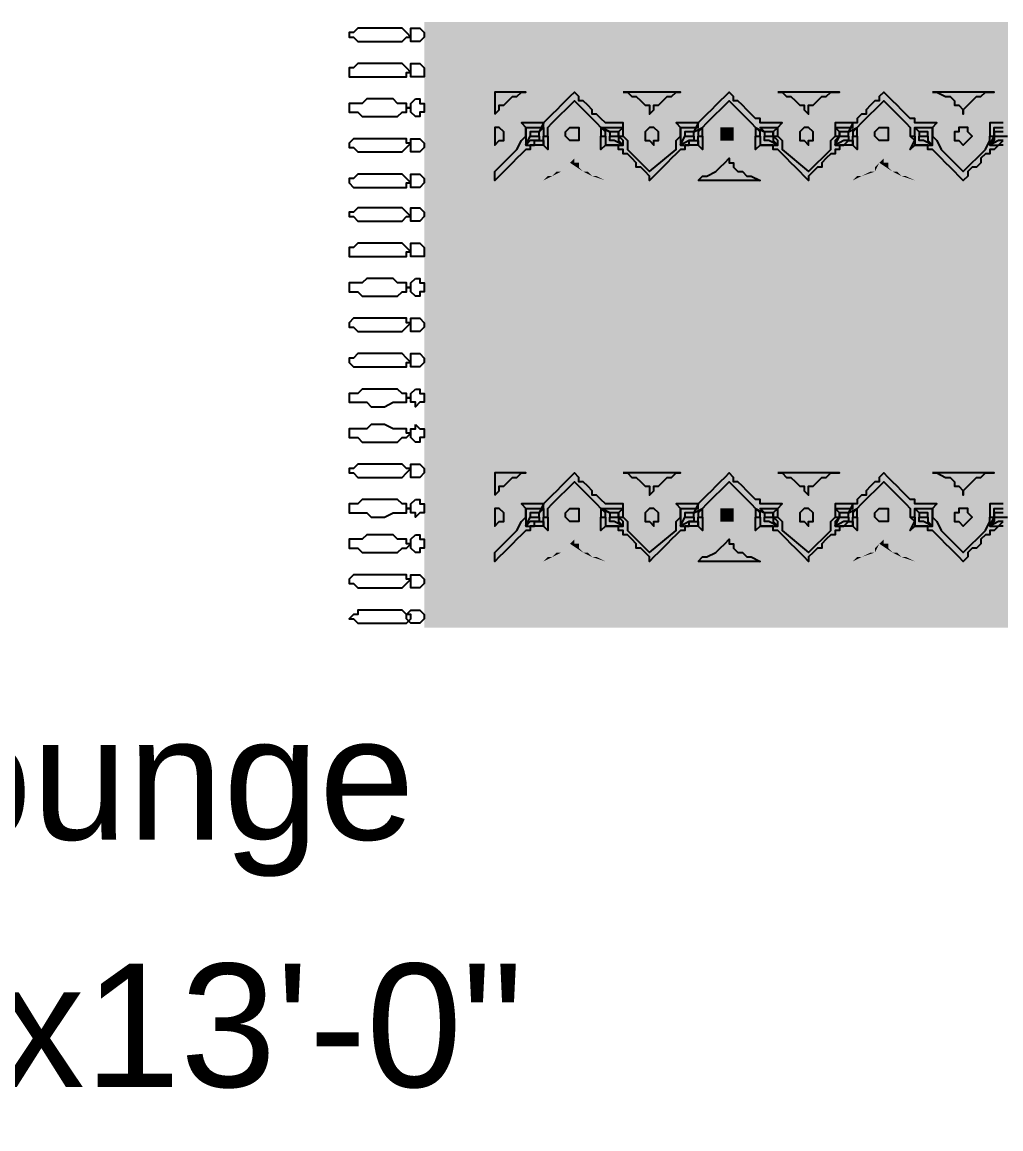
# Model space of a CAD drawing. Extents: x 11 to 612, y 7 to 1092.
# Drawn here: x 413 to 460.7, y 544.3 to 598.2 of the extents above; entities that cross this region are included whole.
import ezdxf

# ---------------------------------------------------------------- set-up
doc = ezdxf.new("R2010")
doc.units = 0
doc.header["$MEASUREMENT"] = 0
doc.layers.get('0').update_dxf_attribs({"linetype": 'CONTINUOUS'})
doc.layers.add('FURN', color=144, linetype='CONTINUOUS')
doc.layers.add('LABELS', color=61, linetype='CONTINUOUS')
doc.styles.get("Standard").update_dxf_attribs({"font": 'arial.ttf'})

# ---------------------------------------------------------------- blocks, each defined once
blk = doc.blocks.new('CARPET_RECT_OK')
at = {"color": 43, "linetype": 'CONTINUOUS'}
for points in [[(-9.649, -3.107), (-9.649, -3.332), (-9.649, -3.557), (-9.649, -3.782), (-9.649, -3.782), (-9.874, -3.782), (-10.324, -3.782), (-10.324, -3.557), (-10.324, -3.557), (-10.099, -3.557), (-9.874, -3.557), (-9.874, -3.557), (-9.874, -3.557), (-9.874, -3.332), (-9.874, -3.332), (-9.874, -3.107)], [(-10.099, -3.107), (-10.099, -3.332), (-10.099, -3.332), (-10.099, -3.332), (-10.099, -3.557), (-10.324, -3.557), (-10.324, -3.557), (-10.324, -2.882)], [(9.747, -3.107), (9.747, -3.332), (9.747, -3.557), (9.747, -3.782), (9.747, -3.782), (9.522, -3.782), (9.072, -3.782), (9.072, -3.557), (9.072, -3.557), (9.297, -3.557), (9.522, -3.557), (9.522, -3.557), (9.522, -3.557), (9.522, -3.332), (9.522, -3.332), (9.522, -3.107)], [(9.297, -3.107), (9.297, -3.332), (9.297, -3.332), (9.297, -3.332), (9.297, -3.557), (9.072, -3.557), (9.072, -3.557), (9.072, -2.882)], [(-10.774, -3.107), (-10.774, -3.332), (-10.774, -3.332), (-10.999, -3.557), (-10.999, -3.782), (-11.224, -3.782), (-11.224, -4.007), (-11.449, -4.232), (-11.674, -4.232), (-11.899, -4.457), (-11.899, -4.682), (-12.124, -4.907), (-12.349, -4.907), (-12.574, -5.132), (-12.349, -5.357), (-12.124, -5.582), (-11.899, -5.807), (-11.899, -5.807), (-11.674, -6.032), (-11.449, -6.257), (-11.224, -6.482), (-11.224, -6.482), (-10.999, -6.707), (-10.999, -6.932), (-10.774, -6.932), (-10.774, -7.157), (-10.774, -7.382), (-10.774, -7.382), (-10.774, -7.607), (-10.999, -7.833), (-10.549, -7.607), (-10.324, -7.833), (-10.324, -7.607), (-10.324, -7.607), (-10.549, -7.607), (-10.774, -7.607), (-10.774, -7.607), (-10.774, -7.382), (-10.774, -7.382), (-10.774, -7.157), (-10.774, -7.157), (-10.774, -6.932), (-10.774, -6.932), (-10.774, -6.707), (-10.549, -7.157), (-10.549, -7.157), (-10.549, -7.157), (-10.549, -7.382), (-10.549, -7.382), (-10.324, -7.382), (-10.324, -7.382), (-10.324, -7.382), (-10.324, -6.932), (-10.324, -6.932), (-10.549, -6.932), (-10.774, -6.707), (-10.549, -6.707), (-10.324, -6.707), (-10.324, -6.707), (-10.324, -6.707), (-10.549, -6.482), (-10.999, -6.257), (-12.124, -5.132), (-10.999, -4.007), (-10.549, -3.782), (-10.324, -3.782), (-10.324, -3.782), (-10.324, -3.557), (-10.549, -3.557), (-10.774, -3.782), (-10.324, -3.557), (-10.324, -3.557), (-10.324, -3.557), (-10.324, -2.882)], [(-10.549, -3.107), (-10.549, -3.332), (-10.549, -3.332), (-10.774, -3.782), (-10.774, -3.557), (-10.774, -3.332), (-10.774, -3.332), (-10.549, -3.107)], [(8.622, -3.107), (8.622, -3.332), (8.622, -3.332), (8.397, -3.557), (8.397, -3.782), (8.172, -3.782), (8.172, -4.007), (7.947, -4.232), (7.722, -4.232), (7.497, -4.457), (7.497, -4.682), (7.272, -4.907), (7.047, -4.907), (6.822, -5.132), (7.047, -5.357), (7.272, -5.582), (7.497, -5.807), (7.497, -5.807), (7.722, -6.032), (7.947, -6.257), (8.172, -6.482), (8.172, -6.482), (8.397, -6.707), (8.397, -6.932), (8.622, -6.932), (8.622, -7.157), (8.622, -7.382), (8.622, -7.382), (8.622, -7.607), (8.397, -7.833), (8.847, -7.607), (9.072, -7.833), (9.072, -7.607), (9.072, -7.607), (8.847, -7.607), (8.622, -7.607), (8.622, -7.607), (8.622, -7.382), (8.622, -7.382), (8.622, -7.157), (8.622, -7.157), (8.622, -6.932), (8.622, -6.932), (8.622, -6.707), (8.847, -7.157), (8.847, -7.157), (8.847, -7.157), (8.847, -7.382), (8.847, -7.382), (9.072, -7.382), (9.072, -7.382), (9.072, -7.382), (9.072, -6.932), (9.072, -6.932), (8.847, -6.932), (8.622, -6.707), (8.847, -6.707), (9.072, -6.707), (9.072, -6.707), (9.072, -6.707), (8.847, -6.482), (8.397, -6.257), (7.272, -5.132), (8.397, -4.007), (8.847, -3.782), (9.072, -3.782), (9.072, -3.782), (9.072, -3.557), (8.847, -3.557), (8.622, -3.782), (9.072, -3.557), (9.072, -3.557), (9.072, -3.557), (9.072, -2.882)], [(8.847, -3.107), (8.847, -3.332), (8.847, -3.332), (8.622, -3.782), (8.622, -3.557), (8.622, -3.332), (8.622, -3.332), (8.847, -3.107)]]:
    blk.add_lwpolyline(points, dxfattribs=at)
for points in [[(-8.073, -6.707), (-8.073, -6.482), (-8.298, -6.032), (-8.298, -5.807), (-8.523, -5.582), (-8.748, -5.582), (-8.748, -5.357), (-8.973, -5.132), (-9.198, -5.132), (-8.973, -5.132), (-8.748, -4.907), (-8.748, -4.907), (-8.523, -4.682), (-8.298, -4.457), (-8.298, -4.232), (-8.073, -4.007), (-8.073, -3.557)], [(11.323, -6.707), (11.323, -6.482), (11.098, -6.032), (11.098, -5.807), (10.872, -5.582), (10.647, -5.582), (10.647, -5.357), (10.422, -5.132), (10.197, -5.132), (10.422, -5.132), (10.647, -4.907), (10.647, -4.907), (10.872, -4.682), (11.098, -4.457), (11.098, -4.232), (11.323, -4.007), (11.323, -3.557)], [(-10.324, -5.582), (-10.549, -5.582), (-10.549, -5.357), (-10.549, -5.357), (-10.774, -5.132), (-10.549, -4.907), (-10.549, -4.907), (-10.549, -4.907), (-10.324, -4.682), (-10.099, -4.907), (-10.099, -4.907), (-9.874, -4.907), (-9.874, -5.132), (-9.874, -5.357), (-10.099, -5.357), (-10.099, -5.582)], [(9.072, -5.582), (8.847, -5.582), (8.847, -5.357), (8.847, -5.357), (8.622, -5.132), (8.847, -4.907), (8.847, -4.907), (8.847, -4.907), (9.072, -4.682), (9.297, -4.907), (9.297, -4.907), (9.522, -4.907), (9.522, -5.132), (9.522, -5.357), (9.297, -5.357), (9.297, -5.582)], [(-10.324, -6.707), (-9.874, -6.707), (-9.649, -6.482), (-9.649, -6.707), (-9.649, -6.932), (-9.649, -7.157), (-9.649, -7.157), (-9.649, -7.382), (-9.649, -7.607), (-9.423, -7.607), (-9.423, -7.833), (-9.198, -8.058), (-9.198, -8.058), (-8.973, -8.283), (-8.748, -8.508), (-8.523, -8.733), (-8.523, -8.733), (-8.298, -8.958), (-8.073, -9.183), (-8.298, -9.408), (-8.523, -9.408), (-8.523, -9.633), (-8.748, -9.858), (-8.973, -10.083), (-9.198, -10.083), (-9.198, -10.308), (-9.423, -10.533), (-9.649, -10.533), (-9.649, -10.758), (-9.649, -10.983), (-9.649, -10.983), (-9.649, -11.208), (-9.649, -11.433), (-9.649, -11.658), (-9.649, -11.658), (-9.874, -11.658), (-10.324, -11.658), (-10.324, -11.433), (-10.324, -11.433), (-10.099, -11.433), (-9.874, -11.658), (-9.874, -11.433), (-9.874, -11.433), (-9.874, -11.208), (-9.874, -11.208), (-9.874, -10.983), (-9.874, -10.983), (-9.874, -10.758), (-9.649, -10.758), (-10.099, -10.983), (-10.099, -10.983), (-10.099, -11.208), (-10.099, -11.208), (-10.099, -11.208), (-10.099, -11.433), (-10.324, -11.433), (-10.324, -11.433), (-10.324, -10.983), (-10.324, -10.983), (-10.099, -10.983), (-9.874, -10.533), (-10.099, -10.758), (-10.324, -10.758), (-10.324, -10.533), (-10.324, -10.533), (-9.874, -10.533), (-9.649, -10.308), (-8.523, -9.183), (-9.649, -8.058), (-9.874, -7.833), (-10.324, -7.833), (-10.324, -7.833), (-10.324, -7.607), (-10.099, -7.607), (-9.874, -7.607), (-10.099, -7.382), (-10.324, -7.382), (-10.324, -7.382), (-10.324, -6.932), (-10.324, -6.932), (-10.099, -6.932), (-10.099, -6.932), (-10.099, -7.157), (-10.099, -7.157), (-10.099, -7.157), (-10.099, -7.382), (-9.874, -7.607), (-9.874, -7.607), (-9.874, -7.382), (-9.874, -7.157), (-9.874, -7.157), (-9.874, -6.932), (-9.874, -6.932), (-9.874, -6.932), (-9.874, -6.707), (-10.099, -6.707), (-10.324, -6.707), (-10.324, -6.707)], [(9.072, -6.707), (9.522, -6.707), (9.747, -6.482), (9.747, -6.707), (9.747, -6.932), (9.747, -7.157), (9.747, -7.157), (9.747, -7.382), (9.747, -7.607), (9.972, -7.607), (9.972, -7.833), (10.197, -8.058), (10.197, -8.058), (10.422, -8.283), (10.647, -8.508), (10.872, -8.733), (10.872, -8.733), (11.098, -8.958), (11.323, -9.183), (11.098, -9.408), (10.872, -9.408), (10.872, -9.633), (10.647, -9.858), (10.422, -10.083), (10.197, -10.083), (10.197, -10.308), (9.972, -10.533), (9.747, -10.533), (9.747, -10.758), (9.747, -10.983), (9.747, -10.983), (9.747, -11.208), (9.747, -11.433), (9.747, -11.658), (9.747, -11.658), (9.522, -11.658), (9.072, -11.658), (9.072, -11.433), (9.072, -11.433), (9.297, -11.433), (9.522, -11.658), (9.522, -11.433), (9.522, -11.433), (9.522, -11.208), (9.522, -11.208), (9.522, -10.983), (9.522, -10.983), (9.522, -10.758), (9.747, -10.758), (9.297, -10.983), (9.297, -10.983), (9.297, -11.208), (9.297, -11.208), (9.297, -11.208), (9.297, -11.433), (9.072, -11.433), (9.072, -11.433), (9.072, -10.983), (9.072, -10.983), (9.297, -10.983), (9.522, -10.533), (9.297, -10.758), (9.072, -10.758), (9.072, -10.533), (9.072, -10.533), (9.522, -10.533), (9.747, -10.308), (10.872, -9.183), (9.747, -8.058), (9.522, -7.833), (9.072, -7.833), (9.072, -7.833), (9.072, -7.607), (9.297, -7.607), (9.522, -7.607), (9.297, -7.382), (9.072, -7.382), (9.072, -7.382), (9.072, -6.932), (9.072, -6.932), (9.297, -6.932), (9.297, -6.932), (9.297, -7.157), (9.297, -7.157), (9.297, -7.157), (9.297, -7.382), (9.522, -7.607), (9.522, -7.607), (9.522, -7.382), (9.522, -7.157), (9.522, -7.157), (9.522, -6.932), (9.522, -6.932), (9.522, -6.932), (9.522, -6.707), (9.297, -6.707), (9.072, -6.707), (9.072, -6.707)], [(-10.324, -9.633), (-10.099, -9.633), (-9.874, -9.408), (-9.874, -9.408), (-9.874, -9.183), (-9.874, -8.958), (-9.874, -8.958), (-10.099, -8.958), (-10.324, -8.958), (-10.324, -8.958), (-10.549, -8.958), (-10.549, -8.958), (-10.549, -9.183), (-10.549, -9.408), (-10.549, -9.408), (-10.324, -9.633)], [(9.072, -9.633), (9.297, -9.633), (9.522, -9.408), (9.522, -9.408), (9.522, -9.183), (9.522, -8.958), (9.522, -8.958), (9.297, -8.958), (9.072, -8.958), (9.072, -8.958), (8.847, -8.958), (8.847, -8.958), (8.847, -9.183), (8.847, -9.408), (8.847, -9.408), (9.072, -9.633)], [(-10.324, -10.533), (-10.549, -10.533), (-10.999, -10.533), (-10.774, -10.758), (-10.774, -10.758), (-10.774, -10.983), (-10.774, -11.208), (-10.774, -11.433), (-10.999, -11.433), (-10.999, -11.658), (-11.224, -11.658), (-11.224, -11.883), (-11.449, -12.108), (-11.674, -12.333), (-11.899, -12.333), (-11.899, -12.558), (-12.124, -12.783), (-12.349, -13.009), (-12.574, -13.009), (-12.349, -13.234), (-12.124, -13.459), (-11.899, -13.684), (-11.899, -13.684), (-11.674, -13.909), (-11.449, -14.134), (-11.224, -14.359), (-11.224, -14.359), (-10.999, -14.584), (-10.999, -14.809), (-10.774, -14.809), (-10.774, -15.034), (-10.774, -15.259), (-10.774, -15.484), (-10.774, -15.484), (-10.999, -15.709), (-10.549, -15.709), (-10.324, -15.709), (-10.324, -15.484), (-10.324, -15.484), (-10.549, -15.484), (-10.774, -15.484), (-10.774, -15.484), (-10.774, -15.259), (-10.774, -15.259), (-10.774, -15.034), (-10.774, -15.034), (-10.774, -14.809), (-10.774, -14.809), (-10.774, -14.584), (-10.549, -15.034), (-10.549, -15.034), (-10.549, -15.034), (-10.549, -15.259), (-10.549, -15.259), (-10.324, -15.259), (-10.324, -15.259), (-10.324, -15.259), (-10.324, -14.809), (-10.324, -14.809), (-10.549, -14.809), (-10.774, -14.584), (-10.549, -14.584), (-10.324, -14.809), (-10.324, -14.584), (-10.324, -14.584), (-10.549, -14.359), (-10.999, -14.359), (-12.124, -13.009), (-10.999, -11.883), (-10.549, -11.883), (-10.324, -11.658), (-10.324, -11.658), (-10.324, -11.433), (-10.549, -11.658), (-10.774, -11.658), (-10.324, -11.433), (-10.324, -11.433), (-10.324, -11.433), (-10.324, -10.983), (-10.324, -10.983), (-10.324, -10.983), (-10.549, -10.983), (-10.549, -10.983), (-10.549, -11.208), (-10.549, -11.208), (-10.549, -11.208), (-10.774, -11.658), (-10.774, -11.433), (-10.774, -11.433), (-10.774, -11.208), (-10.549, -10.983), (-10.549, -10.983), (-10.549, -10.983), (-10.549, -10.758), (-10.774, -10.758), (-10.549, -10.758), (-10.324, -10.758), (-10.324, -10.758)], [(9.072, -10.533), (8.847, -10.533), (8.397, -10.533), (8.622, -10.758), (8.622, -10.758), (8.622, -10.983), (8.622, -11.208), (8.622, -11.433), (8.397, -11.433), (8.397, -11.658), (8.172, -11.658), (8.172, -11.883), (7.947, -12.108), (7.722, -12.333), (7.497, -12.333), (7.497, -12.558), (7.272, -12.783), (7.047, -13.009), (6.822, -13.009), (7.047, -13.234), (7.272, -13.459), (7.497, -13.684), (7.497, -13.684), (7.722, -13.909), (7.947, -14.134), (8.172, -14.359), (8.172, -14.359), (8.397, -14.584), (8.397, -14.809), (8.622, -14.809), (8.622, -15.034), (8.622, -15.259), (8.622, -15.484), (8.622, -15.484), (8.397, -15.709), (8.847, -15.709), (9.072, -15.709), (9.072, -15.484), (9.072, -15.484), (8.847, -15.484), (8.622, -15.484), (8.622, -15.484), (8.622, -15.259), (8.622, -15.259), (8.622, -15.034), (8.622, -15.034), (8.622, -14.809), (8.622, -14.809), (8.622, -14.584), (8.847, -15.034), (8.847, -15.034), (8.847, -15.034), (8.847, -15.259), (8.847, -15.259), (9.072, -15.259), (9.072, -15.259), (9.072, -15.259), (9.072, -14.809), (9.072, -14.809), (8.847, -14.809), (8.622, -14.584), (8.847, -14.584), (9.072, -14.809), (9.072, -14.584), (9.072, -14.584), (8.847, -14.359), (8.397, -14.359), (7.272, -13.009), (8.397, -11.883), (8.847, -11.883), (9.072, -11.658), (9.072, -11.658), (9.072, -11.433), (8.847, -11.658), (8.622, -11.658), (9.072, -11.433), (9.072, -11.433), (9.072, -11.433), (9.072, -10.983), (9.072, -10.983), (9.072, -10.983), (8.847, -10.983), (8.847, -10.983), (8.847, -11.208), (8.847, -11.208), (8.847, -11.208), (8.622, -11.658), (8.622, -11.433), (8.622, -11.433), (8.622, -11.208), (8.847, -10.983), (8.847, -10.983), (8.847, -10.983), (8.847, -10.758), (8.622, -10.758), (8.847, -10.758), (9.072, -10.758), (9.072, -10.758)], [(-8.073, -14.584), (-8.073, -14.359), (-8.298, -14.134), (-8.298, -13.909), (-8.523, -13.684), (-8.748, -13.459), (-8.748, -13.234), (-8.973, -13.234), (-9.198, -13.009), (-8.973, -13.009), (-8.748, -13.009), (-8.748, -12.783), (-8.523, -12.558), (-8.298, -12.333), (-8.298, -12.108), (-8.073, -11.883), (-8.073, -11.433)], [(11.323, -14.584), (11.323, -14.359), (11.098, -14.134), (11.098, -13.909), (10.872, -13.684), (10.647, -13.459), (10.647, -13.234), (10.422, -13.234), (10.197, -13.009), (10.422, -13.009), (10.647, -13.009), (10.647, -12.783), (10.872, -12.558), (11.098, -12.333), (11.098, -12.108), (11.323, -11.883), (11.323, -11.433)], [(-10.324, -13.459), (-10.549, -13.459), (-10.549, -13.459), (-10.549, -13.234), (-10.774, -13.009), (-10.549, -13.009), (-10.549, -12.783), (-10.549, -12.783), (-10.324, -12.783), (-10.099, -12.783), (-10.099, -12.783), (-9.874, -13.009), (-9.874, -13.009), (-9.874, -13.234), (-10.099, -13.459), (-10.099, -13.459)], [(9.072, -13.459), (8.847, -13.459), (8.847, -13.459), (8.847, -13.234), (8.622, -13.009), (8.847, -13.009), (8.847, -12.783), (8.847, -12.783), (9.072, -12.783), (9.297, -12.783), (9.297, -12.783), (9.522, -13.009), (9.522, -13.009), (9.522, -13.234), (9.297, -13.459), (9.297, -13.459)], [(-10.324, -14.584), (-9.874, -14.584), (-9.649, -14.359), (-9.649, -14.584), (-9.649, -14.809), (-9.649, -15.034), (-9.649, -15.034), (-9.649, -15.259), (-9.649, -15.484), (-9.423, -15.484), (-9.423, -15.709), (-9.198, -15.934), (-9.198, -15.934), (-8.973, -16.159), (-8.748, -16.384), (-8.523, -16.609), (-8.523, -16.834), (-8.298, -16.834), (-8.073, -17.059), (-8.298, -17.284), (-8.523, -17.509), (-8.523, -17.509), (-8.748, -17.734), (-8.973, -17.96), (-9.198, -18.185), (-9.198, -18.185), (-9.423, -18.41), (-9.649, -18.635), (-9.649, -18.635), (-9.649, -18.86), (-9.649, -19.085), (-9.649, -19.085), (-9.649, -19.31), (-9.649, -19.535), (-9.649, -19.76), (-9.874, -19.535), (-10.324, -19.535), (-10.324, -19.535), (-10.324, -19.535), (-10.099, -19.535), (-9.874, -19.535), (-9.874, -19.31), (-9.874, -19.31), (-9.874, -19.085), (-9.874, -19.085), (-9.874, -18.86), (-9.874, -18.86), (-9.874, -18.635), (-9.649, -18.635), (-10.099, -18.86), (-10.099, -19.085), (-10.099, -19.085), (-10.099, -19.085), (-10.099, -19.31), (-10.099, -19.31), (-10.324, -19.31), (-10.324, -19.31), (-10.324, -18.86), (-10.324, -18.86), (-10.099, -18.86), (-9.874, -18.41), (-10.099, -18.635), (-10.324, -18.635), (-10.324, -18.41), (-10.324, -18.41), (-9.874, -18.41), (-9.649, -18.185), (-8.523, -17.059), (-9.649, -15.934), (-9.874, -15.709), (-10.324, -15.709), (-10.324, -15.709), (-10.324, -15.484), (-10.099, -15.484), (-9.874, -15.709), (-10.099, -15.259), (-10.324, -15.259), (-10.324, -15.259), (-10.324, -14.809), (-10.324, -14.809), (-10.099, -14.809), (-10.099, -15.034), (-10.099, -15.034), (-10.099, -15.034), (-10.099, -15.259), (-10.099, -15.259), (-9.874, -15.484), (-9.874, -15.484), (-9.874, -15.259), (-9.874, -15.259), (-9.874, -15.034), (-9.874, -15.034), (-9.874, -14.809), (-9.874, -14.809), (-9.874, -14.584), (-10.099, -14.809), (-10.324, -14.809), (-10.324, -14.809)], [(9.072, -14.584), (9.522, -14.584), (9.747, -14.359), (9.747, -14.584), (9.747, -14.809), (9.747, -15.034), (9.747, -15.034), (9.747, -15.259), (9.747, -15.484), (9.972, -15.484), (9.972, -15.709), (10.197, -15.934), (10.197, -15.934), (10.422, -16.159), (10.647, -16.384), (10.872, -16.609), (10.872, -16.834), (11.098, -16.834), (11.323, -17.059), (11.098, -17.284), (10.872, -17.509), (10.872, -17.509), (10.647, -17.734), (10.422, -17.96), (10.197, -18.185), (10.197, -18.185), (9.972, -18.41), (9.747, -18.635), (9.747, -18.635), (9.747, -18.86), (9.747, -19.085), (9.747, -19.085), (9.747, -19.31), (9.747, -19.535), (9.747, -19.76), (9.522, -19.535), (9.072, -19.535), (9.072, -19.535), (9.072, -19.535), (9.297, -19.535), (9.522, -19.535), (9.522, -19.31), (9.522, -19.31), (9.522, -19.085), (9.522, -19.085), (9.522, -18.86), (9.522, -18.86), (9.522, -18.635), (9.747, -18.635), (9.297, -18.86), (9.297, -19.085), (9.297, -19.085), (9.297, -19.085), (9.297, -19.31), (9.297, -19.31), (9.072, -19.31), (9.072, -19.31), (9.072, -18.86), (9.072, -18.86), (9.297, -18.86), (9.522, -18.41), (9.297, -18.635), (9.072, -18.635), (9.072, -18.41), (9.072, -18.41), (9.522, -18.41), (9.747, -18.185), (10.872, -17.059), (9.747, -15.934), (9.522, -15.709), (9.072, -15.709), (9.072, -15.709), (9.072, -15.484), (9.297, -15.484), (9.522, -15.709), (9.297, -15.259), (9.072, -15.259), (9.072, -15.259), (9.072, -14.809), (9.072, -14.809), (9.297, -14.809), (9.297, -15.034), (9.297, -15.034), (9.297, -15.034), (9.297, -15.259), (9.297, -15.259), (9.522, -15.484), (9.522, -15.484), (9.522, -15.259), (9.522, -15.259), (9.522, -15.034), (9.522, -15.034), (9.522, -14.809), (9.522, -14.809), (9.522, -14.584), (9.297, -14.809), (9.072, -14.809), (9.072, -14.809)], [(-12.574, -18.635), (-12.349, -18.41), (-12.349, -18.185), (-12.124, -17.734), (-12.124, -17.734), (-11.899, -17.509), (-11.674, -17.284), (-11.674, -17.284), (-11.449, -17.059), (-11.674, -17.059), (-11.674, -16.834), (-11.899, -16.834), (-12.124, -16.609), (-12.124, -16.384), (-12.349, -16.159), (-12.349, -15.934), (-12.574, -15.484)], [(6.822, -18.635), (7.047, -18.41), (7.047, -18.185), (7.272, -17.734), (7.272, -17.734), (7.497, -17.509), (7.722, -17.284), (7.722, -17.284), (7.947, -17.059), (7.722, -17.059), (7.722, -16.834), (7.497, -16.834), (7.272, -16.609), (7.272, -16.384), (7.047, -16.159), (7.047, -15.934), (6.822, -15.484)], [(-10.324, -18.41), (-10.549, -18.41), (-10.999, -18.41), (-10.774, -18.635), (-10.774, -18.635), (-10.774, -18.86), (-10.774, -19.085), (-10.774, -19.31), (-10.999, -19.31), (-10.999, -19.535), (-11.224, -19.76), (-11.224, -19.76), (-11.449, -19.985), (-11.674, -20.21), (-11.899, -20.435), (-11.899, -20.435), (-12.124, -20.66), (-12.349, -20.885), (-12.574, -21.11), (-12.349, -21.11), (-12.124, -21.335), (-11.899, -21.56), (-11.899, -21.785), (-11.674, -21.785), (-11.449, -22.01), (-11.224, -22.235), (-11.224, -22.46), (-10.999, -22.46), (-10.999, -22.685), (-10.774, -22.685), (-10.774, -22.91), (-10.774, -23.136), (-10.774, -23.361), (-10.774, -23.361), (-10.999, -23.586), (-10.549, -23.586), (-10.324, -23.586), (-10.324, -23.361), (-10.324, -23.361), (-10.549, -23.361), (-10.774, -23.361), (-10.774, -23.361), (-10.774, -23.136), (-10.774, -23.136), (-10.774, -23.136), (-10.774, -22.91), (-10.774, -22.685), (-10.774, -22.685), (-10.774, -22.46), (-10.549, -22.91), (-10.549, -22.91), (-10.549, -23.136), (-10.549, -23.136), (-10.549, -23.136), (-10.324, -23.136), (-10.324, -23.136), (-10.324, -23.136), (-10.324, -22.685), (-10.324, -22.685), (-10.549, -22.685), (-10.774, -22.46), (-10.549, -22.46), (-10.324, -22.685), (-10.324, -22.46), (-10.324, -22.46), (-10.549, -22.235), (-10.999, -22.235), (-12.124, -21.11), (-10.999, -19.76), (-10.549, -19.76), (-10.324, -19.535), (-10.324, -19.535), (-10.324, -19.535), (-10.549, -19.535), (-10.774, -19.535), (-10.324, -19.31), (-10.324, -19.31), (-10.324, -19.31), (-10.324, -18.86), (-10.324, -18.86), (-10.324, -18.86), (-10.549, -18.86), (-10.549, -18.86), (-10.549, -19.085), (-10.549, -19.085), (-10.549, -19.085), (-10.774, -19.535), (-10.774, -19.31), (-10.774, -19.31), (-10.774, -19.085), (-10.549, -19.085), (-10.549, -18.86), (-10.549, -18.86), (-10.549, -18.635), (-10.774, -18.635), (-10.549, -18.635), (-10.324, -18.635), (-10.324, -18.635)], [(9.072, -18.41), (8.847, -18.41), (8.397, -18.41), (8.622, -18.635), (8.622, -18.635), (8.622, -18.86), (8.622, -19.085), (8.622, -19.31), (8.397, -19.31), (8.397, -19.535), (8.172, -19.76), (8.172, -19.76), (7.947, -19.985), (7.722, -20.21), (7.497, -20.435), (7.497, -20.435), (7.272, -20.66), (7.047, -20.885), (6.822, -21.11), (7.047, -21.11), (7.272, -21.335), (7.497, -21.56), (7.497, -21.785), (7.722, -21.785), (7.947, -22.01), (8.172, -22.235), (8.172, -22.46), (8.397, -22.46), (8.397, -22.685), (8.622, -22.685), (8.622, -22.91), (8.622, -23.136), (8.622, -23.361), (8.622, -23.361), (8.397, -23.586), (8.847, -23.586), (9.072, -23.586), (9.072, -23.361), (9.072, -23.361), (8.847, -23.361), (8.622, -23.361), (8.622, -23.361), (8.622, -23.136), (8.622, -23.136), (8.622, -23.136), (8.622, -22.91), (8.622, -22.685), (8.622, -22.685), (8.622, -22.46), (8.847, -22.91), (8.847, -22.91), (8.847, -23.136), (8.847, -23.136), (8.847, -23.136), (9.072, -23.136), (9.072, -23.136), (9.072, -23.136), (9.072, -22.685), (9.072, -22.685), (8.847, -22.685), (8.622, -22.46), (8.847, -22.46), (9.072, -22.685), (9.072, -22.46), (9.072, -22.46), (8.847, -22.235), (8.397, -22.235), (7.272, -21.11), (8.397, -19.76), (8.847, -19.76), (9.072, -19.535), (9.072, -19.535), (9.072, -19.535), (8.847, -19.535), (8.622, -19.535), (9.072, -19.31), (9.072, -19.31), (9.072, -19.31), (9.072, -18.86), (9.072, -18.86), (9.072, -18.86), (8.847, -18.86), (8.847, -18.86), (8.847, -19.085), (8.847, -19.085), (8.847, -19.085), (8.622, -19.535), (8.622, -19.31), (8.622, -19.31), (8.622, -19.085), (8.847, -19.085), (8.847, -18.86), (8.847, -18.86), (8.847, -18.635), (8.622, -18.635), (8.847, -18.635), (9.072, -18.635), (9.072, -18.635)], [(-8.073, -22.46), (-8.073, -22.235), (-8.298, -22.01), (-8.298, -21.785), (-8.523, -21.56), (-8.748, -21.335), (-8.748, -21.11), (-8.973, -21.11), (-9.198, -21.11), (-8.973, -20.885), (-8.748, -20.885), (-8.748, -20.66), (-8.523, -20.435), (-8.298, -20.21), (-8.298, -19.985), (-8.073, -19.76), (-8.073, -19.535)], [(11.323, -22.46), (11.323, -22.235), (11.098, -22.01), (11.098, -21.785), (10.872, -21.56), (10.647, -21.335), (10.647, -21.11), (10.422, -21.11), (10.197, -21.11), (10.422, -20.885), (10.647, -20.885), (10.647, -20.66), (10.872, -20.435), (11.098, -20.21), (11.098, -19.985), (11.323, -19.76), (11.323, -19.535)], [(-10.324, -21.335), (-10.549, -21.335), (-10.549, -21.335), (-10.549, -21.11), (-10.774, -20.885), (-10.549, -20.885), (-10.549, -20.66), (-10.549, -20.66), (-10.324, -20.66), (-10.099, -20.66), (-10.099, -20.66), (-9.874, -20.885), (-9.874, -20.885), (-9.874, -21.11), (-10.099, -21.335), (-10.099, -21.335)], [(9.072, -21.335), (8.847, -21.335), (8.847, -21.335), (8.847, -21.11), (8.622, -20.885), (8.847, -20.885), (8.847, -20.66), (8.847, -20.66), (9.072, -20.66), (9.297, -20.66), (9.297, -20.66), (9.522, -20.885), (9.522, -20.885), (9.522, -21.11), (9.297, -21.335), (9.297, -21.335)], [(-10.324, -22.46), (-9.874, -22.46), (-9.649, -22.46), (-9.649, -22.46), (-9.649, -22.685), (-9.649, -22.91), (-9.649, -23.136), (-9.649, -23.136), (-9.649, -23.361), (-9.423, -23.586), (-9.423, -23.586), (-9.198, -23.811), (-9.198, -24.036), (-8.973, -24.036), (-8.748, -24.261), (-8.523, -24.486), (-8.523, -24.711), (-8.298, -24.711), (-8.073, -24.936), (-8.298, -25.161), (-8.523, -25.386), (-8.523, -25.386), (-8.748, -25.611), (-8.973, -25.836), (-9.198, -26.061), (-9.198, -26.061), (-9.423, -26.286), (-9.649, -26.511), (-9.649, -26.511), (-9.649, -26.736), (-9.649, -26.961), (-9.649, -27.186), (-9.649, -27.186), (-9.649, -27.411), (-9.649, -27.636), (-9.874, -27.411), (-10.324, -27.411), (-10.324, -27.411), (-10.324, -27.411), (-10.099, -27.411), (-9.874, -27.411), (-9.874, -27.186), (-9.874, -27.186), (-9.874, -27.186), (-9.874, -26.961), (-9.874, -26.961), (-9.874, -26.736), (-9.874, -26.511), (-9.649, -26.511), (-10.099, -26.736), (-10.099, -26.961), (-10.099, -26.961), (-10.099, -26.961), (-10.099, -27.186), (-10.099, -27.186), (-10.324, -27.186), (-10.324, -27.186), (-10.324, -26.736), (-10.324, -26.736), (-10.099, -26.736), (-9.874, -26.511), (-10.099, -26.511), (-10.324, -26.511), (-10.324, -26.286), (-10.324, -26.286), (-9.874, -26.286), (-9.649, -26.061), (-8.523, -24.936), (-9.649, -23.811), (-9.874, -23.586), (-10.324, -23.586), (-10.324, -23.586), (-10.324, -23.361), (-10.099, -23.361), (-9.874, -23.586), (-10.099, -23.136), (-10.324, -23.136), (-10.324, -23.136), (-10.324, -22.685), (-10.324, -22.685), (-10.099, -22.685), (-10.099, -22.91), (-10.099, -22.91), (-10.099, -22.91), (-10.099, -23.136), (-10.099, -23.136), (-9.874, -23.586), (-9.874, -23.361), (-9.874, -23.136), (-9.874, -23.136), (-9.874, -22.91), (-9.874, -22.91), (-9.874, -22.685), (-9.874, -22.685), (-9.874, -22.46), (-10.099, -22.685), (-10.324, -22.685), (-10.324, -22.685)], [(9.072, -22.46), (9.522, -22.46), (9.747, -22.46), (9.747, -22.46), (9.747, -22.685), (9.747, -22.91), (9.747, -23.136), (9.747, -23.136), (9.747, -23.361), (9.972, -23.586), (9.972, -23.586), (10.197, -23.811), (10.197, -24.036), (10.422, -24.036), (10.647, -24.261), (10.872, -24.486), (10.872, -24.711), (11.098, -24.711), (11.323, -24.936), (11.098, -25.161), (10.872, -25.386), (10.872, -25.386), (10.647, -25.611), (10.422, -25.836), (10.197, -26.061), (10.197, -26.061), (9.972, -26.286), (9.747, -26.511), (9.747, -26.511), (9.747, -26.736), (9.747, -26.961), (9.747, -27.186), (9.747, -27.186), (9.747, -27.411), (9.747, -27.636), (9.522, -27.411), (9.072, -27.411), (9.072, -27.411), (9.072, -27.411), (9.297, -27.411), (9.522, -27.411), (9.522, -27.186), (9.522, -27.186), (9.522, -27.186), (9.522, -26.961), (9.522, -26.961), (9.522, -26.736), (9.522, -26.511), (9.747, -26.511), (9.297, -26.736), (9.297, -26.961), (9.297, -26.961), (9.297, -26.961), (9.297, -27.186), (9.297, -27.186), (9.072, -27.186), (9.072, -27.186), (9.072, -26.736), (9.072, -26.736), (9.297, -26.736), (9.522, -26.511), (9.297, -26.511), (9.072, -26.511), (9.072, -26.286), (9.072, -26.286), (9.522, -26.286), (9.747, -26.061), (10.872, -24.936), (9.747, -23.811), (9.522, -23.586), (9.072, -23.586), (9.072, -23.586), (9.072, -23.361), (9.297, -23.361), (9.522, -23.586), (9.297, -23.136), (9.072, -23.136), (9.072, -23.136), (9.072, -22.685), (9.072, -22.685), (9.297, -22.685), (9.297, -22.91), (9.297, -22.91), (9.297, -22.91), (9.297, -23.136), (9.297, -23.136), (9.522, -23.586), (9.522, -23.361), (9.522, -23.136), (9.522, -23.136), (9.522, -22.91), (9.522, -22.91), (9.522, -22.685), (9.522, -22.685), (9.522, -22.46), (9.297, -22.685), (9.072, -22.685), (9.072, -22.685)], [(-10.324, -25.386), (-10.099, -25.386), (-9.874, -25.161), (-9.874, -25.161), (-9.874, -24.936), (-9.874, -24.936), (-9.874, -24.711), (-10.099, -24.711), (-10.324, -24.711), (-10.324, -24.711), (-10.549, -24.711), (-10.549, -24.936), (-10.549, -24.936), (-10.549, -25.161), (-10.549, -25.161), (-10.324, -25.386)], [(9.072, -25.386), (9.297, -25.386), (9.522, -25.161), (9.522, -25.161), (9.522, -24.936), (9.522, -24.936), (9.522, -24.711), (9.297, -24.711), (9.072, -24.711), (9.072, -24.711), (8.847, -24.711), (8.847, -24.936), (8.847, -24.936), (8.847, -25.161), (8.847, -25.161), (9.072, -25.386)], [(-10.324, -26.286), (-10.549, -26.286), (-10.999, -26.286), (-10.774, -26.511), (-10.774, -26.736), (-10.774, -26.736), (-10.774, -26.961), (-10.774, -27.186), (-10.999, -27.186), (-10.999, -27.411), (-11.224, -27.636), (-11.224, -27.636), (-11.449, -27.861), (-11.674, -28.086), (-11.899, -28.312), (-11.899, -28.312), (-12.124, -28.537), (-12.349, -28.762), (-12.574, -28.987), (-12.124, -28.987), (-10.999, -27.861), (-10.549, -27.636), (-10.324, -27.411), (-10.324, -27.411), (-10.324, -27.411), (-10.549, -27.411), (-10.774, -27.411), (-10.324, -27.186), (-10.324, -27.186), (-10.324, -27.186), (-10.324, -26.736), (-10.324, -26.736), (-10.324, -26.736), (-10.549, -26.736), (-10.549, -26.736), (-10.549, -26.961), (-10.549, -26.961), (-10.549, -27.186), (-10.774, -27.411), (-10.774, -27.186), (-10.774, -27.186), (-10.774, -26.961), (-10.549, -26.961), (-10.549, -26.736), (-10.549, -26.736), (-10.549, -26.511), (-10.774, -26.511), (-10.549, -26.511), (-10.324, -26.511), (-10.324, -26.511)], [(9.072, -26.286), (8.847, -26.286), (8.397, -26.286), (8.622, -26.511), (8.622, -26.736), (8.622, -26.736), (8.622, -26.961), (8.622, -27.186), (8.397, -27.186), (8.397, -27.411), (8.172, -27.636), (8.172, -27.636), (7.947, -27.861), (7.722, -28.086), (7.497, -28.312), (7.497, -28.312), (7.272, -28.537), (7.047, -28.762), (6.822, -28.987), (7.272, -28.987), (8.397, -27.861), (8.847, -27.636), (9.072, -27.411), (9.072, -27.411), (9.072, -27.411), (8.847, -27.411), (8.622, -27.411), (9.072, -27.186), (9.072, -27.186), (9.072, -27.186), (9.072, -26.736), (9.072, -26.736), (9.072, -26.736), (8.847, -26.736), (8.847, -26.736), (8.847, -26.961), (8.847, -26.961), (8.847, -27.186), (8.622, -27.411), (8.622, -27.186), (8.622, -27.186), (8.622, -26.961), (8.847, -26.961), (8.847, -26.736), (8.847, -26.736), (8.847, -26.511), (8.622, -26.511), (8.847, -26.511), (9.072, -26.511), (9.072, -26.511)], [(-9.198, -28.987), (-8.973, -28.762), (-8.748, -28.762), (-8.748, -28.537), (-8.523, -28.312), (-8.298, -28.086), (-8.298, -27.861), (-8.073, -27.636), (-8.073, -27.411), (-8.073, -28.987)], [(10.197, -28.987), (10.422, -28.762), (10.647, -28.762), (10.647, -28.537), (10.872, -28.312), (11.098, -28.086), (11.098, -27.861), (11.323, -27.636), (11.323, -27.411), (11.323, -28.987)], [(-10.324, -28.987), (-10.774, -28.987), (-10.549, -28.762), (-10.549, -28.537), (-10.549, -28.537), (-10.324, -28.537), (-10.099, -28.537), (-10.099, -28.537), (-9.874, -28.762), (-9.874, -28.987), (-10.324, -28.987)], [(9.072, -28.987), (8.622, -28.987), (8.847, -28.762), (8.847, -28.537), (8.847, -28.537), (9.072, -28.537), (9.297, -28.537), (9.297, -28.537), (9.522, -28.762), (9.522, -28.987), (9.072, -28.987)], [(-15.05, -33.037), (-15.05, -32.812), (-15.05, -32.812), (-15.275, -32.587), (-15.5, -32.587), (-15.5, -32.587), (-15.725, -32.812), (-15.725, -32.812), (-15.725, -33.037), (-15.725, -33.263), (-15.725, -33.263), (-15.5, -33.488), (-15.5, -33.488), (-15.275, -33.488), (-15.05, -33.263), (-15.05, -33.263)], [(-13.249, -33.037), (-13.249, -32.812), (-13.249, -32.812), (-13.474, -32.587), (-13.474, -32.587), (-13.699, -32.587), (-13.924, -32.812), (-13.924, -32.812), (-13.924, -33.037), (-13.924, -33.037), (-13.924, -33.263), (-13.699, -33.263), (-13.474, -33.263), (-13.474, -33.263), (-13.249, -33.263), (-13.249, -33.037)], [(-11.224, -33.037), (-11.224, -32.812), (-11.449, -32.812), (-11.449, -32.587), (-11.674, -32.587), (-11.899, -32.587), (-11.899, -32.812), (-12.124, -32.812), (-12.124, -33.037), (-12.124, -33.037), (-11.899, -33.263), (-11.899, -33.263), (-11.674, -33.263), (-11.449, -33.263), (-11.449, -33.263), (-11.224, -33.037)], [(-9.423, -33.037), (-9.423, -32.812), (-9.649, -32.812), (-9.649, -32.587), (-9.874, -32.587), (-10.099, -32.587), (-10.099, -32.812), (-10.099, -32.812), (-10.324, -33.037), (-10.099, -33.037), (-10.099, -33.263), (-10.099, -33.263), (-9.874, -33.263), (-9.649, -33.263), (-9.649, -33.263), (-9.423, -33.037)], [(-7.623, -33.037), (-7.623, -32.812), (-7.623, -32.812), (-7.848, -32.587), (-7.848, -32.587), (-8.073, -32.587), (-8.298, -32.812), (-8.298, -32.812), (-8.298, -33.037), (-8.298, -33.037), (-8.298, -33.263), (-8.073, -33.263), (-7.848, -33.263), (-7.848, -33.263), (-7.623, -33.263), (-7.623, -33.037)], [(-5.598, -33.037), (-5.823, -32.812), (-5.823, -32.812), (-5.823, -32.587), (-6.048, -32.587), (-6.273, -32.587), (-6.273, -32.812), (-6.498, -32.812), (-6.498, -33.037), (-6.498, -33.037), (-6.273, -33.263), (-6.273, -33.263), (-6.048, -33.263), (-5.823, -33.263), (-5.823, -33.263), (-5.823, -33.037)], [(-3.797, -33.037), (-3.797, -32.812), (-4.022, -32.812), (-4.022, -32.587), (-4.247, -32.587), (-4.473, -32.587), (-4.473, -32.812), (-4.473, -32.812), (-4.698, -33.037), (-4.473, -33.037), (-4.473, -33.263), (-4.473, -33.263), (-4.247, -33.263), (-4.022, -33.263), (-4.022, -33.263), (-3.797, -33.037)], [(-1.997, -33.037), (-1.997, -32.812), (-1.997, -32.812), (-2.222, -32.587), (-2.447, -32.587), (-2.447, -32.587), (-2.672, -32.812), (-2.672, -32.812), (-2.672, -33.037), (-2.672, -33.037), (-2.672, -33.263), (-2.447, -33.263), (-2.447, -33.263), (-2.222, -33.263), (-1.997, -33.263), (-1.997, -33.037)], [(-0.197, -33.037), (-0.197, -32.812), (-0.197, -32.812), (-0.422, -32.587), (-0.422, -32.587), (-0.647, -32.587), (-0.872, -32.812), (-0.872, -32.812), (-0.872, -33.037), (-0.872, -33.037), (-0.872, -33.263), (-0.647, -33.263), (-0.422, -33.263), (-0.422, -33.263), (-0.197, -33.263), (-0.197, -33.037)], [(1.829, -33.037), (1.829, -32.812), (1.604, -32.812), (1.604, -32.587), (1.379, -32.587), (1.154, -32.587), (1.154, -32.812), (0.929, -32.812), (0.929, -33.037), (0.929, -33.037), (1.154, -33.263), (1.154, -33.263), (1.379, -33.263), (1.604, -33.263), (1.604, -33.263), (1.829, -33.037)], [(3.629, -33.037), (3.629, -32.812), (3.629, -32.812), (3.404, -32.587), (3.179, -32.587), (2.954, -32.587), (2.954, -32.812), (2.954, -32.812), (2.954, -33.037), (2.954, -33.037), (2.954, -33.263), (2.954, -33.263), (3.179, -33.263), (3.404, -33.263), (3.629, -33.263), (3.629, -33.037)], [(5.429, -33.037), (5.429, -32.812), (5.429, -32.812), (5.204, -32.587), (4.979, -32.587), (4.979, -32.587), (4.754, -32.812), (4.754, -32.812), (4.754, -33.037), (4.754, -33.037), (4.754, -33.263), (4.979, -33.263), (4.979, -33.263), (5.204, -33.263), (5.429, -33.263), (5.429, -33.037)], [(7.145, -33.037), (7.145, -32.812), (7.145, -32.812), (6.92, -32.587), (6.695, -32.587), (6.695, -32.587), (6.47, -32.812), (6.47, -32.812), (6.47, -33.037), (6.47, -33.037), (6.47, -33.263), (6.695, -33.263), (6.695, -33.263), (6.92, -33.263), (7.145, -33.263), (7.145, -33.037)], [(8.946, -33.037), (8.946, -32.812), (8.946, -32.812), (8.721, -32.587), (8.721, -32.587), (8.496, -32.587), (8.271, -32.812), (8.271, -32.812), (8.271, -33.037), (8.271, -33.037), (8.271, -33.263), (8.496, -33.263), (8.721, -33.263), (8.721, -33.263), (8.946, -33.263), (8.946, -33.037)], [(10.971, -33.037), (10.971, -32.812), (10.746, -32.812), (10.746, -32.587), (10.521, -32.587), (10.296, -32.587), (10.296, -32.812), (10.071, -32.812), (10.071, -33.037), (10.071, -33.037), (10.296, -33.263), (10.296, -33.263), (10.521, -33.263), (10.746, -33.263), (10.746, -33.263), (10.971, -33.037)], [(12.772, -33.037), (12.772, -32.812), (12.772, -32.812), (12.547, -32.587), (12.321, -32.587), (12.096, -32.587), (12.096, -32.812), (12.096, -32.812), (12.096, -33.037), (12.096, -33.037), (12.096, -33.263), (12.096, -33.263), (12.321, -33.263), (12.547, -33.263), (12.772, -33.263), (12.772, -33.037)], [(14.572, -33.037), (14.572, -32.812), (14.572, -32.812), (14.347, -32.587), (14.122, -32.587), (14.122, -32.587), (13.897, -32.812), (13.897, -32.812), (13.897, -33.037), (13.897, -33.037), (13.897, -33.263), (14.122, -33.263), (14.122, -33.263), (14.347, -33.263), (14.572, -33.263), (14.572, -33.037)], [(-15.05, -34.838), (-15.05, -35.063), (-15.05, -35.288), (-15.05, -35.513), (-15.05, -35.963), (-15.275, -35.963), (-15.275, -36.188), (-15.275, -36.188), (-15.5, -36.413), (-15.5, -36.188), (-15.5, -36.188), (-15.725, -35.963), (-15.725, -35.963), (-15.725, -35.513), (-15.725, -35.288), (-15.725, -35.063), (-15.725, -34.838), (-15.725, -34.388), (-15.725, -34.163), (-15.725, -33.938), (-15.725, -33.713), (-15.725, -33.488), (-15.5, -33.263), (-15.5, -33.263), (-15.5, -33.263), (-15.275, -33.263), (-15.275, -33.263), (-15.275, -33.488), (-15.05, -33.713), (-15.05, -33.938), (-15.05, -34.163), (-15.05, -34.388)], [(-13.249, -34.838), (-13.249, -35.288), (-13.249, -35.513), (-13.249, -35.738), (-13.249, -35.963), (-13.249, -36.188), (-13.474, -36.413), (-13.474, -36.413), (-13.474, -36.413), (-13.699, -36.413), (-13.699, -36.413), (-13.699, -36.188), (-13.924, -35.963), (-13.924, -35.738), (-13.924, -35.513), (-13.924, -35.288), (-13.924, -34.838), (-13.924, -34.613), (-13.924, -34.163), (-13.924, -33.938), (-13.924, -33.713), (-13.699, -33.488), (-13.699, -33.488), (-13.699, -33.488), (-13.474, -33.263), (-13.474, -33.488), (-13.474, -33.488), (-13.249, -33.488), (-13.249, -33.713), (-13.249, -33.938), (-13.249, -34.163), (-13.249, -34.613)], [(-11.224, -34.838), (-11.224, -35.288), (-11.224, -35.513), (-11.449, -35.738), (-11.449, -35.963), (-11.449, -36.188), (-11.449, -36.413), (-11.674, -36.413), (-11.674, -36.413), (-11.899, -36.413), (-11.899, -36.413), (-11.899, -36.188), (-11.899, -35.963), (-12.124, -35.738), (-12.124, -35.513), (-12.124, -35.288), (-12.124, -34.838), (-12.124, -34.613), (-12.124, -34.163), (-12.124, -33.938), (-11.899, -33.713), (-11.899, -33.488), (-11.899, -33.488), (-11.899, -33.488), (-11.674, -33.263), (-11.674, -33.488), (-11.449, -33.488), (-11.449, -33.488), (-11.449, -33.713), (-11.449, -33.938), (-11.224, -34.163), (-11.224, -34.613)], [(-9.423, -34.838), (-9.423, -35.288), (-9.423, -35.513), (-9.423, -35.738), (-9.649, -35.963), (-9.649, -36.188), (-9.649, -36.413), (-9.874, -36.413), (-9.874, -36.413), (-9.874, -36.413), (-10.099, -36.413), (-10.099, -36.188), (-10.099, -35.963), (-10.099, -35.738), (-10.099, -35.513), (-10.324, -35.288), (-10.324, -34.838), (-10.324, -34.613), (-10.099, -34.163), (-10.099, -33.938), (-10.099, -33.713), (-10.099, -33.488), (-10.099, -33.488), (-9.874, -33.488), (-9.874, -33.263), (-9.874, -33.488), (-9.649, -33.488), (-9.649, -33.488), (-9.649, -33.713), (-9.423, -33.938), (-9.423, -34.163), (-9.423, -34.613)], [(-7.623, -34.838), (-7.623, -35.288), (-7.623, -35.513), (-7.623, -35.738), (-7.623, -35.963), (-7.848, -36.188), (-7.848, -36.413), (-7.848, -36.413), (-7.848, -36.413), (-8.073, -36.413), (-8.073, -36.413), (-8.073, -36.188), (-8.298, -35.963), (-8.298, -35.738), (-8.298, -35.513), (-8.298, -35.288), (-8.298, -34.838), (-8.298, -34.613), (-8.298, -34.163), (-8.298, -33.938), (-8.298, -33.713), (-8.073, -33.488), (-8.073, -33.488), (-8.073, -33.488), (-7.848, -33.263), (-7.848, -33.488), (-7.848, -33.488), (-7.848, -33.488), (-7.623, -33.713), (-7.623, -33.938), (-7.623, -34.163), (-7.623, -34.613)], [(-5.598, -34.838), (-5.598, -35.288), (-5.823, -35.513), (-5.823, -35.738), (-5.823, -35.963), (-5.823, -36.188), (-5.823, -36.413), (-6.048, -36.413), (-6.048, -36.413), (-6.273, -36.413), (-6.273, -36.413), (-6.273, -36.188), (-6.273, -35.963), (-6.498, -35.738), (-6.498, -35.513), (-6.498, -35.288), (-6.498, -34.838), (-6.498, -34.613), (-6.498, -34.163), (-6.498, -33.938), (-6.273, -33.713), (-6.273, -33.488), (-6.273, -33.488), (-6.273, -33.488), (-6.048, -33.263), (-6.048, -33.488), (-5.823, -33.488), (-5.823, -33.488), (-5.823, -33.713), (-5.823, -33.938), (-5.823, -34.163), (-5.598, -34.613)], [(-3.797, -34.838), (-3.797, -35.288), (-3.797, -35.513), (-3.797, -35.738), (-4.022, -35.963), (-4.022, -36.188), (-4.022, -36.413), (-4.247, -36.413), (-4.247, -36.413), (-4.247, -36.413), (-4.473, -36.413), (-4.473, -36.188), (-4.473, -35.963), (-4.473, -35.738), (-4.473, -35.513), (-4.698, -35.288), (-4.698, -34.838), (-4.698, -34.613), (-4.473, -34.163), (-4.473, -33.938), (-4.473, -33.713), (-4.473, -33.488), (-4.473, -33.488), (-4.247, -33.488), (-4.247, -33.263), (-4.247, -33.488), (-4.022, -33.488), (-4.022, -33.488), (-4.022, -33.713), (-3.797, -33.938), (-3.797, -34.163), (-3.797, -34.613)], [(-1.997, -34.838), (-1.997, -35.288), (-1.997, -35.513), (-1.997, -35.738), (-1.997, -35.963), (-2.222, -36.188), (-2.222, -36.413), (-2.222, -36.413), (-2.447, -36.413), (-2.447, -36.413), (-2.447, -36.413), (-2.672, -36.188), (-2.672, -35.963), (-2.672, -35.738), (-2.672, -35.513), (-2.672, -35.288), (-2.672, -34.838), (-2.672, -34.613), (-2.672, -34.163), (-2.672, -33.938), (-2.672, -33.713), (-2.672, -33.488), (-2.447, -33.488), (-2.447, -33.488), (-2.447, -33.263), (-2.222, -33.488), (-2.222, -33.488), (-2.222, -33.488), (-1.997, -33.713), (-1.997, -33.938), (-1.997, -34.163), (-1.997, -34.613)], [(-0.197, -34.838), (-0.197, -35.288), (-0.197, -35.513), (-0.197, -35.738), (-0.197, -35.963), (-0.197, -36.188), (-0.422, -36.413), (-0.422, -36.413), (-0.422, -36.413), (-0.647, -36.413), (-0.647, -36.413), (-0.647, -36.188), (-0.872, -35.963), (-0.872, -35.738), (-0.872, -35.513), (-0.872, -35.288), (-0.872, -34.838), (-0.872, -34.613), (-0.872, -34.163), (-0.872, -33.938), (-0.872, -33.713), (-0.647, -33.488), (-0.647, -33.488), (-0.647, -33.488), (-0.422, -33.263), (-0.422, -33.488), (-0.422, -33.488), (-0.197, -33.488), (-0.197, -33.713), (-0.197, -33.938), (-0.197, -34.163), (-0.197, -34.613)], [(1.829, -34.838), (1.829, -35.288), (1.829, -35.513), (1.604, -35.738), (1.604, -35.963), (1.604, -36.188), (1.604, -36.413), (1.379, -36.413), (1.379, -36.413), (1.379, -36.413), (1.154, -36.413), (1.154, -36.188), (1.154, -35.963), (0.929, -35.738), (0.929, -35.513), (0.929, -35.288), (0.929, -34.838), (0.929, -34.613), (0.929, -34.163), (0.929, -33.938), (1.154, -33.713), (1.154, -33.488), (1.154, -33.488), (1.379, -33.488), (1.379, -33.263), (1.379, -33.488), (1.604, -33.488), (1.604, -33.488), (1.604, -33.713), (1.604, -33.938), (1.829, -34.163), (1.829, -34.613)], [(3.629, -34.838), (3.629, -35.288), (3.629, -35.513), (3.629, -35.738), (3.629, -35.963), (3.404, -36.188), (3.404, -36.413), (3.404, -36.413), (3.179, -36.413), (3.179, -36.413), (2.954, -36.413), (2.954, -36.188), (2.954, -35.963), (2.954, -35.738), (2.954, -35.513), (2.954, -35.288), (2.954, -34.838), (2.954, -34.613), (2.954, -34.163), (2.954, -33.938), (2.954, -33.713), (2.954, -33.488), (2.954, -33.488), (3.179, -33.488), (3.179, -33.263), (3.404, -33.488), (3.404, -33.488), (3.404, -33.488), (3.629, -33.713), (3.629, -33.938), (3.629, -34.163), (3.629, -34.613)], [(5.429, -34.838), (5.429, -35.288), (5.429, -35.513), (5.429, -35.738), (5.429, -35.963), (5.204, -36.188), (5.204, -36.413), (5.204, -36.413), (4.979, -36.413), (4.979, -36.413), (4.979, -36.413), (4.979, -36.188), (4.754, -35.963), (4.754, -35.738), (4.754, -35.513), (4.754, -35.288), (4.754, -34.838), (4.754, -34.613), (4.754, -34.163), (4.754, -33.938), (4.754, -33.713), (4.979, -33.488), (4.979, -33.488), (4.979, -33.488), (4.979, -33.263), (5.204, -33.488), (5.204, -33.488), (5.204, -33.488), (5.429, -33.713), (5.429, -33.938), (5.429, -34.163), (5.429, -34.613)], [(7.145, -34.838), (7.145, -35.288), (7.145, -35.513), (7.145, -35.738), (7.145, -35.963), (6.92, -36.188), (6.92, -36.413), (6.92, -36.413), (6.695, -36.413), (6.695, -36.413), (6.695, -36.413), (6.47, -36.188), (6.47, -35.963), (6.47, -35.738), (6.47, -35.513), (6.47, -35.288), (6.47, -34.838), (6.47, -34.613), (6.47, -34.163), (6.47, -33.938), (6.47, -33.713), (6.47, -33.488), (6.695, -33.488), (6.695, -33.488), (6.695, -33.263), (6.92, -33.488), (6.92, -33.488), (6.92, -33.488), (7.145, -33.713), (7.145, -33.938), (7.145, -34.163), (7.145, -34.613)], [(8.946, -34.838), (8.946, -35.288), (8.946, -35.513), (8.946, -35.738), (8.946, -35.963), (8.946, -36.188), (8.721, -36.413), (8.721, -36.413), (8.721, -36.413), (8.496, -36.413), (8.496, -36.413), (8.496, -36.188), (8.271, -35.963), (8.271, -35.738), (8.271, -35.513), (8.271, -35.288), (8.271, -34.838), (8.271, -34.613), (8.271, -34.163), (8.271, -33.938), (8.271, -33.713), (8.496, -33.488), (8.496, -33.488), (8.496, -33.488), (8.721, -33.263), (8.721, -33.488), (8.721, -33.488), (8.946, -33.488), (8.946, -33.713), (8.946, -33.938), (8.946, -34.163), (8.946, -34.613)], [(10.971, -34.838), (10.971, -35.288), (10.971, -35.513), (10.746, -35.738), (10.746, -35.963), (10.746, -36.188), (10.746, -36.413), (10.521, -36.413), (10.521, -36.413), (10.521, -36.413), (10.296, -36.413), (10.296, -36.188), (10.296, -35.963), (10.071, -35.738), (10.071, -35.513), (10.071, -35.288), (10.071, -34.838), (10.071, -34.613), (10.071, -34.163), (10.071, -33.938), (10.296, -33.713), (10.296, -33.488), (10.296, -33.488), (10.521, -33.488), (10.521, -33.263), (10.521, -33.488), (10.746, -33.488), (10.746, -33.488), (10.746, -33.713), (10.746, -33.938), (10.971, -34.163), (10.971, -34.613)], [(12.772, -34.838), (12.772, -35.288), (12.772, -35.513), (12.772, -35.738), (12.772, -35.963), (12.547, -36.188), (12.547, -36.413), (12.547, -36.413), (12.321, -36.413), (12.321, -36.413), (12.096, -36.413), (12.096, -36.188), (12.096, -35.963), (12.096, -35.738), (12.096, -35.513), (12.096, -35.288), (12.096, -34.838), (12.096, -34.613), (12.096, -34.163), (12.096, -33.938), (12.096, -33.713), (12.096, -33.488), (12.096, -33.488), (12.321, -33.488), (12.321, -33.263), (12.547, -33.488), (12.547, -33.488), (12.547, -33.488), (12.772, -33.713), (12.772, -33.938), (12.772, -34.163), (12.772, -34.613)], [(14.572, -34.838), (14.572, -35.288), (14.572, -35.513), (14.572, -35.738), (14.572, -35.963), (14.347, -36.188), (14.347, -36.413), (14.347, -36.413), (14.122, -36.413), (14.122, -36.413), (14.122, -36.413), (14.122, -36.188), (13.897, -35.963), (13.897, -35.738), (13.897, -35.513), (13.897, -35.288), (13.897, -34.838), (13.897, -34.613), (13.897, -34.163), (13.897, -33.938), (13.897, -33.713), (14.122, -33.488), (14.122, -33.488), (14.122, -33.488), (14.122, -33.263), (14.347, -33.488), (14.347, -33.488), (14.347, -33.488), (14.572, -33.713), (14.572, -33.938), (14.572, -34.163), (14.572, -34.613)]]:
    blk.add_lwpolyline(points, close=True, dxfattribs=at)
at = {"color": 13, "linetype": 'CONTINUOUS'}
blk.add_solid([(-15.95, -32.587), (-15.95, 30.2), (14.881, -32.587), (14.881, 30.2)], dxfattribs=at)
at = {"color": 23, "linetype": 'CONTINUOUS'}
for points in [[(-14.374, 28.85), (-13.699, 28.4), (-13.699, -30.787)], [(-13.699, -30.787), (-14.374, -31.237), (-14.374, 28.85)], [(12.631, 28.4), (13.306, 28.85), (13.306, -31.237)], [(13.306, -31.237), (12.631, -30.787), (12.631, 28.4)], [(-13.699, -30.787), (-0.647, -31.237), (-14.374, -31.237)], [(-13.699, -30.787), (-0.647, -30.787), (-0.647, -31.237)], [(-0.647, -31.237), (-0.647, -30.787), (12.631, -30.787)], [(13.306, -31.237), (-0.647, -31.237), (12.631, -30.787)]]:
    blk.add_solid(points, dxfattribs=at)
at = {"color": 43, "linetype": 'CONTINUOUS'}
for points in [[(-12.574, -7.607), (-12.349, -8.058), (-12.349, -8.283)], [(-12.124, -9.633), (-12.574, -10.758), (-12.574, -7.607)], [(-12.124, -9.633), (-12.574, -7.607), (-12.349, -8.283)], [(6.822, -7.607), (7.047, -8.058), (7.047, -8.283)], [(7.272, -9.633), (6.822, -10.758), (6.822, -7.607)], [(7.272, -9.633), (6.822, -7.607), (7.047, -8.283)], [(-12.349, -8.283), (-12.124, -8.508), (-12.124, -8.733)], [(-12.124, -9.633), (-12.349, -8.283), (-12.124, -8.733)], [(7.047, -8.283), (7.272, -8.508), (7.272, -8.733)], [(7.272, -9.633), (7.047, -8.283), (7.272, -8.733)], [(-12.124, -8.733), (-11.899, -8.958), (-11.674, -9.408)], [(-12.124, -9.633), (-12.124, -8.733), (-11.674, -9.408)], [(-11.899, -8.958), (-11.674, -8.958), (-11.674, -9.183)], [(-11.899, -8.958), (-11.674, -9.183), (-11.674, -9.408)], [(7.272, -8.733), (7.497, -8.958), (7.722, -9.408)], [(7.272, -9.633), (7.272, -8.733), (7.722, -9.408)], [(7.497, -8.958), (7.722, -8.958), (7.722, -9.183)], [(7.497, -8.958), (7.722, -9.183), (7.722, -9.408)], [(-11.674, -9.408), (-11.899, -9.633), (-12.124, -9.633)], [(-11.674, -9.408), (-11.674, -9.408), (-12.124, -9.633)], [(-11.674, -9.183), (-11.449, -9.183), (-11.674, -9.408)], [(7.722, -9.408), (7.497, -9.633), (7.272, -9.633)], [(7.722, -9.408), (7.722, -9.408), (7.272, -9.633)], [(7.722, -9.183), (7.947, -9.183), (7.722, -9.408)], [(-12.124, -9.633), (-12.349, -10.308), (-12.574, -10.758)], [(-12.124, -9.633), (-12.124, -9.858), (-12.349, -10.308)], [(7.272, -9.633), (7.047, -10.308), (6.822, -10.758)], [(7.272, -9.633), (7.272, -9.858), (7.047, -10.308)], [(-12.349, -10.308), (-12.349, -10.533), (-12.574, -10.758)], [(7.047, -10.308), (7.047, -10.533), (6.822, -10.758)], [(-10.549, -17.059), (-10.549, -16.834), (-10.324, -16.834)], [(-9.874, -17.059), (-10.549, -17.059), (-10.324, -16.834)], [(-10.324, -16.834), (-10.099, -16.834), (-9.874, -17.059)], [(-9.874, -17.059), (-10.324, -16.834), (-10.324, -16.834)], [(-10.324, -16.834), (-9.874, -17.059), (-9.874, -17.059)], [(-10.099, -16.834), (-9.874, -16.834), (-9.874, -17.059)], [(8.847, -17.059), (8.847, -16.834), (9.072, -16.834)], [(9.522, -17.059), (8.847, -17.059), (9.072, -16.834)], [(9.072, -16.834), (9.297, -16.834), (9.522, -17.059)], [(9.522, -17.059), (9.072, -16.834), (9.072, -16.834)], [(9.072, -16.834), (9.522, -17.059), (9.522, -17.059)], [(9.297, -16.834), (9.522, -16.834), (9.522, -17.059)], [(-10.324, -17.509), (-10.549, -17.284), (-10.549, -17.059)], [(-9.874, -17.059), (-10.324, -17.509), (-10.549, -17.059)], [(-9.874, -17.059), (-10.549, -17.059), (-10.549, -17.059)], [(-10.324, -17.509), (-10.549, -17.509), (-10.549, -17.284)], [(-9.874, -17.059), (-9.874, -17.284), (-10.324, -17.509)], [(-9.874, -17.059), (-10.324, -17.509), (-10.324, -17.509)], [(-9.874, -17.284), (-10.099, -17.509), (-10.324, -17.509)], [(-9.874, -17.284), (-9.874, -17.509), (-10.099, -17.509)], [(9.072, -17.509), (8.847, -17.284), (8.847, -17.059)], [(9.522, -17.059), (9.072, -17.509), (8.847, -17.059)], [(9.522, -17.059), (8.847, -17.059), (8.847, -17.059)], [(9.072, -17.509), (8.847, -17.509), (8.847, -17.284)], [(9.522, -17.059), (9.297, -17.509), (9.072, -17.509)], [(9.522, -17.059), (9.072, -17.509), (9.072, -17.509)], [(9.522, -17.059), (9.522, -17.284), (9.297, -17.509)], [(9.522, -17.284), (9.522, -17.509), (9.297, -17.509)], [(-12.574, -23.361), (-12.349, -23.811), (-12.349, -24.036)], [(-12.574, -26.511), (-12.574, -23.361), (-12.349, -24.036)], [(6.822, -23.361), (7.047, -23.811), (7.047, -24.036)], [(6.822, -26.511), (6.822, -23.361), (7.047, -24.036)], [(-12.349, -26.061), (-12.574, -26.511), (-12.349, -24.036)], [(-12.349, -24.036), (-12.124, -24.261), (-12.124, -24.486)], [(-12.349, -26.061), (-12.349, -24.036), (-12.124, -24.486)], [(7.047, -26.061), (6.822, -26.511), (7.047, -24.036)], [(7.047, -24.036), (7.272, -24.261), (7.272, -24.486)], [(7.047, -26.061), (7.047, -24.036), (7.272, -24.486)], [(-12.124, -25.611), (-12.349, -26.061), (-12.124, -24.486)], [(-12.124, -24.486), (-11.899, -24.711), (-11.674, -25.161)], [(-12.124, -25.611), (-12.124, -24.486), (-11.674, -25.161)], [(-11.899, -24.711), (-11.674, -24.711), (-11.674, -24.936)], [(-11.899, -24.711), (-11.674, -24.936), (-11.674, -25.161)], [(7.272, -25.611), (7.047, -26.061), (7.272, -24.486)], [(7.272, -24.486), (7.497, -24.711), (7.722, -25.161)], [(7.272, -25.611), (7.272, -24.486), (7.722, -25.161)], [(7.497, -24.711), (7.722, -24.711), (7.722, -24.936)], [(7.497, -24.711), (7.722, -24.936), (7.722, -25.161)], [(-12.124, -25.611), (-11.674, -25.161), (-11.674, -25.161)], [(-11.674, -25.161), (-11.899, -25.386), (-12.124, -25.611)], [(-11.674, -24.936), (-11.449, -24.936), (-11.674, -25.161)], [(7.272, -25.611), (7.722, -25.161), (7.722, -25.161)], [(7.722, -25.161), (7.497, -25.386), (7.272, -25.611)], [(7.722, -24.936), (7.947, -24.936), (7.722, -25.161)], [(-12.124, -25.611), (-12.124, -25.836), (-12.349, -26.061)], [(7.272, -25.611), (7.272, -25.836), (7.047, -26.061)], [(-12.349, -26.061), (-12.349, -26.286), (-12.574, -26.511)], [(7.047, -26.061), (7.047, -26.286), (6.822, -26.511)]]:
    blk.add_solid(points, dxfattribs=at)

msp = doc.modelspace()

# ---------------------------------------------------------------- block references
at = {"layer": 'FURN', "xscale": -0.9562499999956344, "yscale": 0.9562499999992724, "zscale": 0.9562499999999999, "rotation": 270}
msp.add_blockref('CARPET_RECT_OK', (463.765, 583.978), dxfattribs=at)

# ---------------------------------------------------------------- texts
at = {"layer": 'LABELS', "insert": (412.343, 544.328), "char_height": 6, "width": 63.81217, "attachment_point": 8}
msp.add_mtext('\\A1;Tv Lounge\\P20\'-1{\\H0.7x;\\S1/2;\\H1.429x;"x13\'-0"}', dxfattribs=at)

doc.saveas('drawing.dxf')
